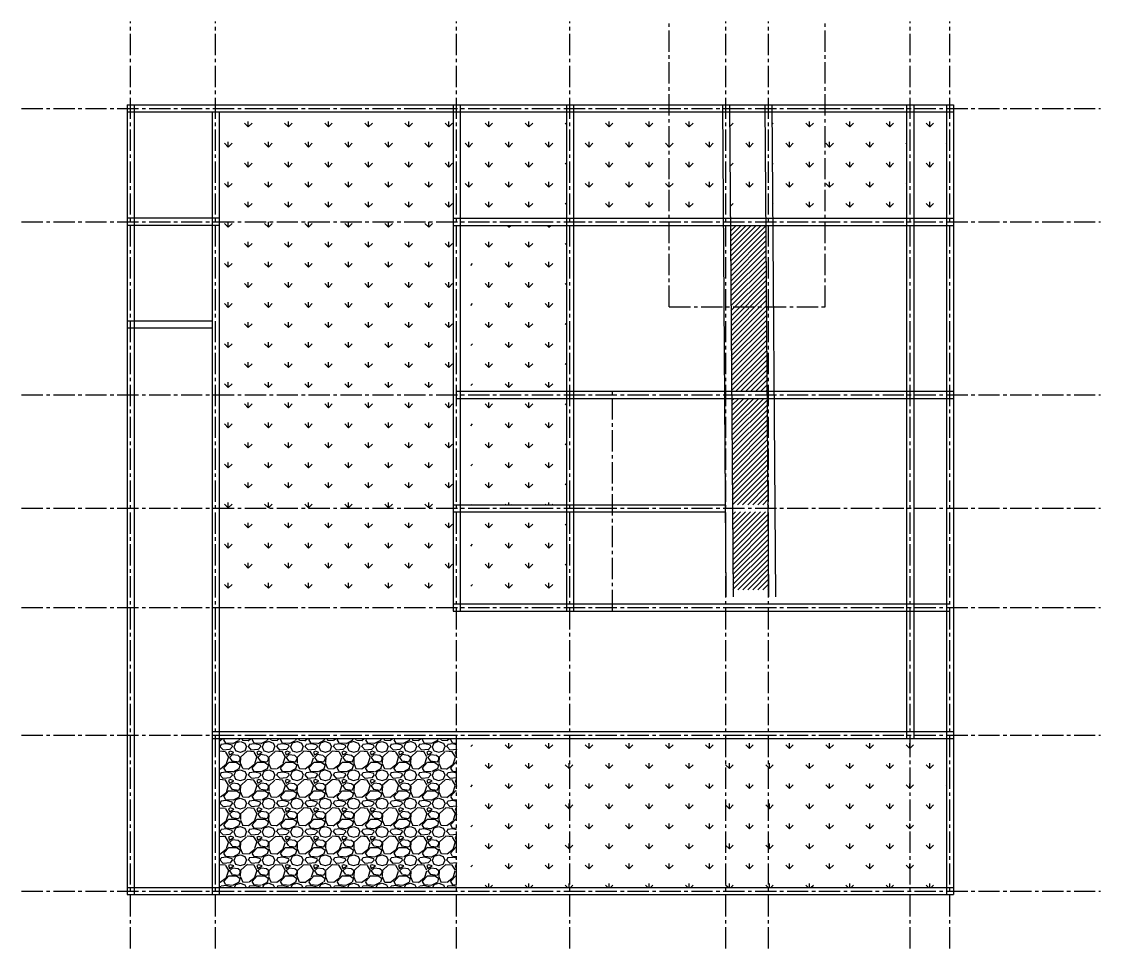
# Model space of a CAD drawing. Header units: metres. Extents: x 64.9 to 128.3, y 26.9 to 59.6.
# Drawn here: x 90.29 to 128.35, y 26.89 to 59.58 of the extents above; entities that cross this region are included whole.
import ezdxf

# ---------------------------------------------------------------- set-up
doc = ezdxf.new("R2010")
doc.units = ezdxf.units.M
doc.header["$MEASUREMENT"] = 0
doc.linetypes.add('CENTER2', pattern=[1.125, 0.75, -0.125, 0.125, -0.125])
doc.layers.add('diag cot', color=7, linetype='Continuous', lineweight=25)

msp = doc.modelspace()

# ---------------------------------------------------------------- hatches: boundary and pattern name
h = msp.add_hatch()
h.set_pattern_fill('GRASS', color=3)
h.paths.add_polyline_path([(105.511, 56.391), (97.261, 56.391), (97.261, 52.516), (105.511, 52.516)])
h.paths.add_polyline_path([(105.511, 52.516), (97.261, 52.516), (97.261, 49.516), (105.511, 49.516)])
h.paths.add_polyline_path([(109.511, 56.391), (106.136, 56.391), (106.136, 52.641), (109.511, 52.641)])
h.paths.add_polyline_path([(106.136, 56.391), (105.761, 56.391), (105.761, 52.641), (106.136, 52.641)])
h.paths.add_polyline_path([(111.136, 56.391), (109.761, 56.391), (109.761, 52.641), (111.136, 52.641)])
h.paths.add_polyline_path([(113.136, 56.391), (111.136, 56.391), (111.136, 52.641), (113.136, 52.641)])
h.paths.add_polyline_path([(115.013, 56.391), (113.136, 56.391), (113.136, 52.641), (115.04, 52.641)])
h.paths.add_polyline_path([(116.513, 56.391), (115.263, 56.391), (115.29, 52.641), (116.54, 52.641)])
h.paths.add_polyline_path([(118.636, 56.391), (116.763, 56.391), (116.79, 52.641), (118.636, 52.641)])
h.paths.add_polyline_path([(121.511, 56.391), (118.636, 56.391), (118.636, 52.641), (121.511, 52.641)])
h.paths.add_polyline_path([(122.911, 56.391), (121.761, 56.391), (121.761, 52.641), (122.911, 52.641)])
h.paths.add_polyline_path([(105.511, 49.516), (97.261, 49.516), (97.261, 46.416), (105.511, 46.416)])
h.paths.add_polyline_path([(105.511, 46.416), (97.261, 46.416), (97.261, 42.416), (105.511, 42.416)])
h.paths.add_polyline_path([(105.511, 42.416), (97.261, 42.416), (97.261, 39.416), (105.511, 39.416)])
h.paths.add_polyline_path([(122.911, 34.291), (121.636, 34.291), (121.636, 29.041), (122.911, 29.041)])
h.paths.add_polyline_path([(121.636, 34.291), (118.636, 34.291), (118.636, 29.041), (121.636, 29.041)])
h.paths.add_polyline_path([(118.636, 34.291), (116.636, 34.291), (116.636, 29.041), (118.636, 29.041)])
h.paths.add_polyline_path([(116.636, 34.291), (115.136, 34.291), (115.136, 29.041), (116.636, 29.041)])
h.paths.add_polyline_path([(115.136, 34.291), (113.136, 34.291), (113.136, 29.041), (115.136, 29.041)])
h.paths.add_polyline_path([(113.136, 34.291), (111.136, 34.291), (111.136, 29.041), (113.136, 29.041)])
h.paths.add_polyline_path([(111.136, 34.291), (109.636, 34.291), (109.636, 29.041), (111.136, 29.041)])
h.paths.add_polyline_path([(109.636, 34.291), (106.136, 34.291), (106.136, 29.041), (109.636, 29.041)])
h = msp.add_hatch()
h.set_pattern_fill('GRASS', color=3)
h.paths.add_polyline_path([(109.511, 52.391), (106.136, 52.391), (106.136, 49.516), (109.511, 49.516)])
h.paths.add_polyline_path([(109.511, 49.516), (106.136, 49.516), (106.136, 46.541), (109.511, 46.541)])
h.paths.add_polyline_path([(109.511, 46.291), (106.136, 46.291), (106.136, 42.541), (109.511, 42.541)])
h.paths.add_polyline_path([(109.511, 42.291), (106.136, 42.291), (106.136, 39.541), (109.511, 39.541)])
h = msp.add_hatch()
h.set_pattern_fill('ANSI31', color=256)
h.paths.add_polyline_path([(116.542, 52.391), (115.292, 52.391), (115.313, 49.516), (116.563, 49.516)])
h.paths.add_polyline_path([(116.563, 49.516), (115.313, 49.516), (115.334, 46.541), (116.584, 46.541)])
h.paths.add_polyline_path([(116.586, 46.291), (115.336, 46.291), (115.363, 42.541), (116.613, 42.541)])
h.paths.add_polyline_path([(116.615, 42.291), (115.365, 42.291), (115.385, 39.541), (116.635, 39.541)])
h = msp.add_hatch()
h.set_pattern_fill('GRAVEL', color=32)
h.set_pattern_definition([(228.01279, (0.72, 1), (-8, -9), [0.134536, -13.319088]), (184.96974, (0.63, 0.9), (12, 1), [0.230868, -22.855925]), (132.51045, (0.4, 0.88), (10, -11), [0.162788, -16.1160326]), (267.27369, (0.01, 0.63), (1, 20), [0.210238, -20.813558]), (292.833654, (0, 0.42), (-5, 12), [0.206155, -20.409373]), (357.27369, (0.08, 0.23), (-20, 1), [0.210238, -20.813558]), (37.69424, (0.29, 0.22), (-13, -10), [0.278029, -27.5248485]), (72.25533, (0.51, 0.39), (7, 22), [0.262488, -25.9863215]), (121.429566, (0.59, 0.64), (-8, 13), [0.21095, -20.884073]), (175.23636, (0.48, 0.82), (11, -1), [0.240832, -11.8007626]), (222.397438, (0.24, 0.84), (-12, -11), [0.311448, -30.833375]), (138.81407, (1, 0.62), (-7, 6), [0.106301, -10.523845]), (171.469234, (0.92, 0.69), (13, -2), [0.202237, -20.0215114]), (225, (0.72, 0.72), (-1e-16, -1), [0.141421, -1.272793]), (203.19859, (0.65, 0.84), (5, 2), [0.076158, -7.539615]), (291.8014, (0.58, 0.81), (-1, 3), [0.107703, -5.277462]), (30.96376, (0.62, 0.71), (3, 2), [0.174929, -5.656023]), (161.56505, (0.77, 0.8), (2, -1), [0.126491, -3.035787]), (16.38954, (0, 0.81), (10, 3), [0.1772, -17.542845]), (70.346176, (0.17, 0.86), (-4, -11), [0.148661, -14.717408]), (293.19859, (0.77, 1), (-2, 5), [0.152315, -7.463458]), (343.61046, (0.83, 0.86), (-10, 3), [0.1772, -17.542845]), (339.44395, (0, 0.19), (-5, 2), [0.17088, -8.373124]), (294.77514, (0.16, 0.13), (-5, 11), [0.143178, -14.174643]), (66.80141, (0.78, 0), (2, 5), [0.152315, -7.463458]), (17.354025, (0.84, 0.14), (-13, -4), [0.167631, -16.595424]), (69.44395, (0.29, 0), (-2, -5), [0.08544, -8.458564]), (101.30993, (0.72, 0), (-1, 4), [0.05099, -5.0480295]), (165.96376, (0.71, 0.05), (3, -1), [0.206155, -3.916951]), (186.009006, (0.51, 0.1), (10, 1), [0.19105, -18.913923]), (303.69007, (0.62, 0.62), (-1, 2), [0.144222, -3.461329]), (353.157227, (0.7, 0.5), (17, -2), [0.251794, -24.9275626]), (60.9454, (0.95, 0.47), (-4, -7), [0.102956, -10.192674]), (90, (1, 0.56), (-1, 1), [0.06, -0.94]), (120.25644, (0.49, 0.13), (4, -7), [0.138924, -13.75352]), (48.01279, (0.42, 0.25), (8, 9), [0.269072, -13.184552]), (0, (0.6, 0.45), (1, 1), [0.26, -0.74]), (325.304846, (0.86, 0.45), (10, -7), [0.158114, -15.653274]), (254.0546, (0.99, 0.36), (-1, -4), [0.145602, -7.134508]), (207.645975, (0.95, 0.22), (-19, -10), [0.237065, -23.469474]), (175.42608, (0.74, 0.11), (-13, 1), [0.250799, -24.8290734])])
h.paths.add_polyline_path([(105.636, 34.291), (97.261, 34.291), (97.261, 29.041), (105.636, 29.041)])

# ---------------------------------------------------------------- linework, layer by layer
for p, q in [((94.011, 56.641), (94.011, 28.791)), ((94.011, 56.641), (123.161, 56.641)), ((94.011, 56.391), (123.161, 56.391)), ((94.261, 56.641), (94.261, 28.791)), ((97.011, 56.391), (97.011, 28.791)), ((97.261, 56.391), (97.261, 28.791)), ((105.511, 56.641), (105.511, 38.791)), ((105.761, 56.641), (105.761, 38.791)), ((109.511, 56.641), (109.511, 38.791)), ((109.761, 56.641), (109.761, 38.791)), ((115.011, 56.641), (115.136, 39.291)), ((115.261, 56.643), (115.386, 39.293)), ((116.511, 56.641), (116.636, 39.291)), ((116.761, 56.643), (116.886, 39.293)), ((121.511, 56.641), (121.511, 34.291)), ((121.761, 56.641), (121.761, 34.291)), ((122.911, 56.641), (122.911, 28.791)), ((123.161, 56.641), (123.161, 28.791)), ((97.261, 52.641), (94.011, 52.641)), ((105.511, 52.641), (123.161, 52.641)), ((97.261, 52.391), (94.011, 52.391)), ((105.511, 52.391), (123.161, 52.391)), ((97.011, 49.016), (94.011, 49.016)), ((97.011, 48.766), (94.011, 48.766)), ((105.636, 46.541), (123.161, 46.541)), ((105.636, 46.291), (123.161, 46.291)), ((105.511, 42.541), (115.115, 42.541)), ((105.511, 42.291), (115.115, 42.291)), ((105.511, 39.041), (123.036, 39.041)), ((105.511, 38.791), (123.036, 38.791)), ((97.011, 34.541), (123.161, 34.541)), ((97.011, 34.291), (123.161, 34.291)), ((94.011, 29.041), (123.161, 29.041)), ((94.011, 28.791), (123.161, 28.791))]:
    msp.add_line(p, q)
at = {"layer": 'diag cot', "color": 2, "linetype": 'CENTER2'}
msp.add_line((113.136, 49.516), (118.636, 49.516), dxfattribs=at)
at = {"layer": 'diag cot', "color": 140, "linetype": 'CENTER2'}
for points in [[(94.136, 26.894), (94.136, 59.578)], [(97.136, 26.894), (97.136, 59.578)], [(105.636, 26.894), (105.636, 59.578)], [(109.636, 26.894), (109.636, 59.578)], [(115.136, 26.894), (115.136, 59.578)], [(116.636, 26.894), (116.636, 59.578)], [(121.636, 26.894), (121.636, 59.578)], [(123.036, 26.894), (123.036, 59.578)]]:
    msp.add_lwpolyline(points, dxfattribs=at)
at = {"layer": 'diag cot', "color": 2, "linetype": 'CENTER2'}
for points in [[(113.136, 49.516), (113.136, 59.578)], [(118.636, 49.516), (118.636, 59.578)], [(111.136, 38.791), (111.136, 46.541)]]:
    msp.add_lwpolyline(points, dxfattribs=at)
at = {"layer": 'diag cot', "color": 4, "linetype": 'CENTER2'}
for points in [[(90.291, 56.516), (128.346, 56.516)], [(90.291, 52.516), (128.346, 52.516)], [(90.291, 46.416), (128.346, 46.416)], [(90.291, 42.416), (128.346, 42.416)], [(90.291, 38.916), (128.346, 38.916)], [(90.291, 34.416), (128.346, 34.416)], [(90.291, 28.916), (128.346, 28.916)]]:
    msp.add_lwpolyline(points, dxfattribs=at)

doc.saveas('drawing.dxf')
